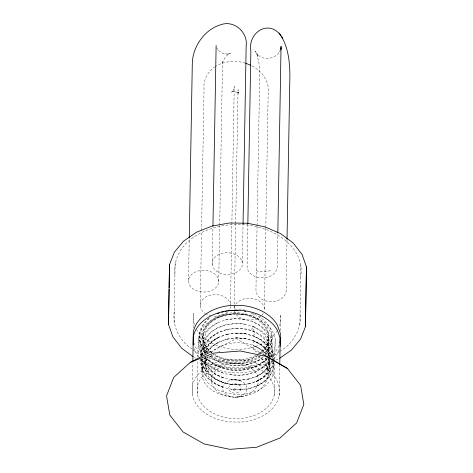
<?xml version="1.0" encoding="UTF-8"?>
<svg xmlns="http://www.w3.org/2000/svg" width="473" height="473" viewBox="0 0 473 473"><rect width="100%" height="100%" fill="white"/><g stroke="black" fill="none" stroke-linecap="round" stroke-linejoin="round"><path stroke-width="0.35" stroke-dasharray="2.37 1.77" d="M240.639 390.462C243.14 383.207 229.789 381.067 228.648 388.026C229.05 394.003 238.321 394.99 240.651 389.681M192.139 349.056C179.628 341.003 171.9 325.85 174.295 310.944M174.951 274.772C171.368 237.411 216.279 221.169 246.888 224.923C273.104 227.655 305.327 246.35 300.71 276.823M192.263 394.216L192.387 386.009A43.865 31.449 1 0 1 230.564 359.551L242.01 359.74A43.865 31.449 1 0 1 276.516 379.452L279.36 387.428L279.236 395.635A43.865 31.449 1 0 1 241.059 422.093L229.612 421.904A43.865 31.449 1 0 1 192.263 394.216L192.801 362.501M197.312 393.826L197.424 386.565A38.78 27.801 1 0 1 231.173 363.181L241.295 363.347A38.78 27.801 1 0 1 271.798 380.771L274.31 387.825L274.198 395.079A38.78 27.801 1 0 1 240.45 418.469L230.327 418.303A38.78 27.801 1 0 1 197.312 393.826L197.891 360.769M269.799 356.34A38.78 27.801 1 0 0 275.061 345.864L275.168 338.609L272.655 331.555A38.78 27.801 1 0 0 242.152 314.131L232.03 313.966A38.78 27.801 1 0 0 198.282 337.355L198.169 344.61A38.78 27.801 1 0 0 202.651 354.667M279.874 351.327C293.165 343.682 302.111 328.516 300.053 312.996M174.117 322.817L175.134 262.905M188.514 280.424L189.253 238.398M193.422 327.789L193.658 313.091L193.534 321.303L194.722 324.626M197.939 357.186L198.282 337.355M199.352 335.599C199.015 342.216 202.001 348.684 206.908 353.059M200.25 305.795L201.551 231.327M201.563 230.588L204.034 89.025C202.958 80.398 207.635 71.991 214.529 67.042M202.249 359.226L202.024 371.778L202.669 367.562L204.354 363.506L207.026 359.74M202.326 354.797L202.657 335.676M212.276 264.59L212.933 226.987M218.721 281.92A15.13 10.844 1 0 0 196.815 271.425A15.13 10.844 1 0 0 195.319 290.168A15.13 10.844 1 0 0 218.721 281.92L219.703 225.881M219.714 225.148L222.505 62.702L222.931 60.976L222.381 62.678L225.183 57.387L229.275 53.159L227.679 54.413L230.469 53.177L227.318 54.011L224.072 53.81L224.504 53.869L221.269 52.633L218.538 50.475L218.774 50.688L216.847 47.879M234.188 308.408L235.655 224.35M235.666 223.611L238.049 89.628L238.327 92.383L238.108 91.786L239.267 93.95L237.552 92.324L238.611 93.004L236.701 92.164L232.515 91.703L233.65 91.49L231.386 92.276L233.236 90.751L232.781 91.2L234.07 88.782L233.899 89.172L234.247 86.334L230.481 305.138A15.13 10.844 1 0 0 208.989 295.578A15.13 10.844 1 0 0 205.128 313.368M242.383 262.681L243.051 224.338M247.834 224.202L247.077 267.7C250.128 281.695 276.545 281.21 277.243 266.234L277.805 233.792M257.058 226.39L255.952 289.801C256.585 304.671 282.937 305.8 286.118 291.752L287.016 240.172M257.07 225.656L259.807 70.175L259.163 64.222L257.223 55.371L257.684 57.056L256.786 54.283L255.03 51.025L257.826 54.974L255.875 52.213M265.814 228.169L264.383 310.016A15.142 10.855 1 0 0 248.739 298.351A15.142 10.855 1 0 0 234.283 310.536M265.826 227.43L268.161 93.234C269.882 81.563 261.705 70.524 251.5 65.723M268.226 358.635L268.008 371.128L267.062 366.93L265.087 362.909M268.28 355.696L268.634 335.02M271.94 334.884C272.584 341.855 269.776 348.725 264.649 353.467M274.198 395.079L274.76 362.111M274.813 359.823L275.168 338.609M279.236 395.635L279.744 365.393M280.371 330.651L280.631 314.51L280.507 322.722L278.964 326.66M299.87 324.868L300.893 264.957M253.292 313.256L252.901 315.568L252.204 316.697M200.859 356.264L201.362 350.871L204.643 343.735L210.249 337.545L217.722 332.75L226.62 329.657M201.137 355.59L201.569 350.919L204.844 343.765L210.45 337.556L217.929 332.744M201.131 359.143L200.794 363.832L203 371.494L207.582 378.075L214.245 383.414C224.663 389.208 237.05 391.047 248.733 388.771L257.43 385.903L264.283 381.936L269.604 376.691L272.968 370.258L273.82 363.613L273.429 361.532M201.386 358.865L201.037 363.879L203.118 371.27L207.682 377.915L214.352 383.331L222.594 387.133M204.868 353.538L204.986 352.095L204.821 352.71L207.671 346.496L212.495 341.252L218.964 337.107M205.105 353.437L205.223 351.995L205.087 352.616L207.931 346.407L212.761 341.181L219.23 337.078M205.093 356.973L204.549 363.483L204.502 362.826L206.287 369.206L206.021 368.68L209.87 374.356L215.877 379.198L223.416 382.675L231.474 384.561L240.231 384.992M205.335 356.873L204.791 363.376L204.714 362.732L206.5 369.111L206.382 368.839L210.249 374.445L216.22 379.263L223.623 382.633M268.014 349.807L268.753 343.806M269.054 358.02L269.575 353.78L269.651 354.46L268.232 348.802L268.351 349.098L264.886 343.794L265.235 344.184L259.89 339.549L253.197 335.984M268.995 364.322L269.604 359.368M269.841 359.261L269.226 364.216L269.391 363.566L266.618 368.893L266.967 368.443L262.237 373.126L256.047 376.715L248.443 379.157L239.882 380.215L231.392 379.76M272.566 360.426L273.37 353.769L271.668 346.827L267.541 340.519L261.616 335.41C249.005 327.393 232.503 326.009 218.881 332.3L212.412 336.404L207.588 341.63L204.738 347.838L204.874 347.217L204.33 353.721L204.23 353.077M273.122 361.644L272.619 365.481L269.421 371.677L264.111 377.005L257.081 381.126L248.833 383.78M273.211 360.94L273.435 358.15L271.75 351.557L267.617 345.284L261.865 340.288L254.498 336.398L244.831 333.642M273.347 361.697L272.832 365.528L269.622 371.707L264.312 377.022L257.282 381.12L248.384 383.993M273.435 361L273.684 358.203L271.869 351.327L267.889 345.296L262.131 340.294L254.64 336.321L245.049 333.613L235.915 333.045M268.883 359.439L269.048 358.788L266.269 364.115L266.618 363.666L261.894 368.349L255.704 371.938C242.034 377.543 226.094 375.952 213.264 368.905L206.6 363.56L202.018 356.979M268.055 349.464L268.156 349.151L265.377 354.472M269.036 363.979L269.137 363.66L266.358 368.987L266.689 368.514L262.16 373.067L255.781 376.756M230.044 374.669L239.113 375.16L247.988 374.066L256.094 371.459L263.112 367.415L268.428 362.147L271.774 355.696L272.608 348.702L270.692 341.524M280.312 50.049L279.797 51.433L280.111 50.96C275.54 59.285 263.378 61.052 257.229 54.129M201.504 355.607L204.797 348.483L210.402 342.31L217.87 337.539L227.336 334.198M201.711 355.649L204.992 348.506L210.597 342.322L218.071 337.527L226.75 334.446M202.426 359.131L201.758 360.686L201.114 368.278L203.213 376.005L207.931 382.852L214.594 388.191C227.537 395.493 243.69 396.309 257.424 390.751L264.608 386.536M207.192 352.604L207.759 351.356L212.412 346.23L219.194 341.884M207.452 352.515L208.019 351.273L212.844 346.029L219.454 341.837M208.108 356.134L205.252 362.359L205.442 361.75L204.898 368.26L204.844 367.604L206.636 373.983L206.364 373.457L210.396 379.287L216.22 383.975L223.652 387.422M266.222 357.884L265.601 359.072L261.25 363.376L254.882 367.066L247.403 369.478L239.042 370.507L230.493 370.052L222.322 368.136L214.896 364.689L208.889 359.841L207.05 357.085M267.458 355.513L268.386 353.727L268.156 354.348L268.853 348.69L268.853 349.376L267.434 343.723L267.665 344.314L264.194 338.999L259.216 334.689L252.245 331.005C251.293 329.805 252.162 326.873 253.747 326.737L260.966 330.544L266.707 335.534L270.858 341.778M268.439 357.162L271.638 350.966L272.501 343.977L270.769 337.042L266.813 330.958L260.883 325.773L253.398 321.823L243.849 319.127L234.933 318.53L226.183 319.689L216.888 323.029L209.267 327.96L203.816 333.968L200.428 341.4L199.783 348.985L201.486 355.3M272.342 361.047L269.279 366.936L263.78 372.381L256.934 376.342L248.195 379.192M205.004 353.502L210.745 347.087L218.219 342.316L227.507 338.975M248.969 388.575L257.076 385.974L264.094 381.93L269.409 376.662L272.755 370.211L273.53 362.88M264.437 386.707L269.758 381.439L273.104 374.988L273.938 367.994L272.3 361.366M261.9 315.314L263.284 313.292M277.42 330.603C259.222 356.045 214.541 355.53 196.809 329.835M211.118 352.87L212.927 350.877L219.543 346.662L227.531 343.806L236.388 342.618L245.31 343.221L253.558 345.544L260.233 349.027L265.383 353.432L266.151 354.608M262.001 352.752L265.637 349.151L265.288 349.606L268.067 344.279L267.901 344.923L268.593 339.265L268.67 339.951L267.251 334.287L267.369 334.582L263.904 329.279L264.253 329.675L258.908 325.034L252.215 321.474M263.089 356.595L261.179 358.552C249.608 366.64 234.318 367.273 221.175 363.039L212.939 359.261L208.611 355.773M266.062 354.679L268.297 352.42L271.502 346.242L272.353 338.916L270.538 332.034L266.559 326.009L260.635 320.901C248.023 312.878 231.528 311.494 217.899 317.785L211.431 321.894L206.606 327.115L203.757 333.329L203.893 332.702L203.349 339.206L203.248 338.567L204.91 344.687L208.764 350.31L211.484 352.503M267.245 358.416L262.953 362.643L255.946 366.67C242.235 372.221 226.106 371.4 213.187 364.115L206.524 358.794L205.548 357.464M210.597 356.382C199.511 363.542 198.979 380.647 209.693 388.404L213.902 391.437L218.828 393.908L224.226 395.7L232.917 397.06M237.251 397.018L241.768 396.658L247.438 395.469L252.748 393.56C266.932 388.901 274.145 369.987 262.148 359.196M210.491 356.447L213.867 354.253M209.291 318.134L203.514 324.472L200.174 331.94L199.606 339.862L201.699 347.241L205.867 353.284M262.982 357.73L255.952 361.827L247.716 364.464L238.871 365.558L229.831 365.073M279.283 351.741L275.144 354.608L268.274 357.322M257.738 355.666L254.722 357.422C241.857 362.631 226.721 361.88 214.594 355.04L213.66 354.259M255.863 381.575L262.231 377.892L266.76 373.363L269.368 368.242L269.137 368.863L269.835 363.199L269.835 363.891L268.593 358.942M256.13 381.534L262.509 377.838L267.038 373.292L266.707 373.765L269.48 368.437L269.338 369.094L270.077 363.093L270.136 364.115L268.895 359.161M256.212 386.352L262.58 382.669L267.109 378.14L269.716 373.02L269.486 373.64L270.184 367.976L270.184 368.668L268.765 363.016L268.995 363.607L265.696 358.493L264.1 357.103M260.268 356.884C245.452 365.942 225.189 365.83 210.733 356.11M210.006 352.202L236.264 338.656L258.991 351.894M214.99 66.658C223.9 61.135 235.093 60.118 245.067 63.063M218.674 351.888L219.963 351.321M267.582 357.594C248.284 365.393 225.497 365.109 206.346 356.991M273.045 361.206C250.075 371.305 222.446 370.844 199.813 360.012M275.777 360.13L278.508 359.048M217.982 322.598L211.354 326.884L206.689 331.981L203.845 338.195L204.005 337.58L203.461 344.09L203.384 343.439L205.176 349.819L205.051 349.547L207.062 352.45M227.164 334.198L236.151 333.016M219.312 341.884L227.182 339.029L236.264 337.823L245.18 338.42L253.422 340.72L260.239 344.326L265.578 348.962L265.235 348.566L268.694 353.875L268.575 353.579L269.285 356.411M253.185 331.212L254.161 328.924L254.054 326.713L243.979 323.934L235.046 323.331L226.2 324.519L218.213 327.369L211.431 331.721L206.618 337.066L203.928 343.067L204.111 342.458L203.567 348.968L203.52 348.317L204.91 353.278M253.534 335.99L254.504 333.702L254.403 331.49L245.611 329.031L235.838 328.404M248.792 378.956L239.846 380.067L230.812 379.583M249.141 383.733L239.971 384.874L230.919 384.389M225.55 319.949L234.975 318.69L244.488 319.328M226.401 329.669L236.068 328.392M226.532 334.464L236.187 333.181L245.712 333.826M226.88 339.242L236.305 337.976L245.818 338.621M240.024 385.022L248.544 383.97M240.095 389.669L249.176 388.558M235.087 397.178L241.768 396.658M240.124 380.18L231.616 379.724L222.156 377.555L213.92 373.776L207.251 368.378L202.681 361.75L201.782 358.629M240.195 384.845L231.161 384.36L222.505 382.332L214.269 378.554L207.6 373.156L203.189 366.776L200.936 359.149M231.025 389.184L240.319 389.651M234.744 309.1L244.281 309.744M244.387 314.533C232.208 312.742 219.253 315.219 209.444 322.911L203.662 329.22L200.298 336.67L199.707 344.586L201.794 351.977L203.544 354.555M245.262 324.253C233.071 322.462 220.093 324.945 210.272 332.649L204.496 338.987L201.226 346.141L200.54 354.052L200.99 355.791M235.956 333.199L245.469 333.843M236.027 337.846L244.961 338.443L254.728 341.116L262.213 345.065L268.144 350.245L272.099 356.335L272.732 358.735M231.74 384.537L222.245 382.355L214.168 378.625L207.505 373.309L202.775 366.492L200.688 359.102M202.456 355.312L197.927 353.349L192.712 349.488M194.415 357.677L195.769 358.262M222.298 363.347L214.89 359.971L210.006 356.027M223.138 373.043L215.729 369.65L209.906 365.014L206.021 359.462L205.625 358.043M223.487 377.821L216.078 374.427L210.254 369.785L206.24 363.974L204.578 357.854L204.679 358.499M223.28 377.856L215.871 374.486L210.047 369.868L206.033 364.062L206.157 364.334L204.366 357.955L204.442 358.605M256.053 270.562L256.467 270.751A15.13 10.844 1 0 0 271.537 269.929M252.233 326.252L258.902 329.74L264.052 334.139L267.517 339.448L267.387 339.165L268.806 344.829L268.711 344.149M253.215 340.767L259.884 344.255L265.034 348.654L268.498 353.964L268.368 353.674L269.078 356.506M260.546 353.975L253.575 350.298C252.623 349.098 253.493 346.165 255.077 346.029L262.29 349.837L268.226 354.998L269.362 356.743M258.341 355.909L262.261 359.267M272.306 357.99L271.839 356.293L267.878 350.221L261.947 345.059L254.728 341.252C253.144 341.388 252.275 344.32 253.226 345.521L260.197 349.198L265.176 353.514L265.95 354.691M250.607 312.777A36.344 26.056 1 0 1 263.13 353.721M260.292 355.797A36.344 26.056 1 0 1 211.254 355.495M207.345 352.486A36.344 26.056 1 0 1 210.485 317.418M211.88 352.627A33.039 23.685 1 0 1 212.353 319.446A33.039 23.685 1 0 1 258.642 319.571A33.039 23.685 1 0 1 259.848 352.763M259.263 353.201A33.039 23.685 1 0 1 258.051 354.029M255.781 355.377A33.039 23.685 1 0 1 214.594 354.46M210.373 352.521A33.039 23.685 1 0 1 214.038 319.411A33.039 23.685 1 0 1 260.31 321.936A33.039 23.685 1 0 1 258.033 355.122M257.483 355.471A33.039 23.685 1 0 1 212.915 354.478M279.165 349.778A43.865 31.449 1 0 1 273.234 359.291M272.738 359.811A43.865 31.449 1 0 1 241.922 372.878L230.469 372.694A43.865 31.449 1 0 1 201.581 360.184M198.666 356.991A43.865 31.449 1 0 1 193.954 348.382M267.174 359.037A38.78 27.801 1 0 1 241.313 369.253L231.191 369.088A38.78 27.801 1 0 1 205.649 358.031M230.434 306.557A15.13 10.844 1 0 1 229.435 309.579M227.968 311.571A15.13 10.844 1 0 1 213.37 316.2M211.437 315.911A15.13 10.844 1 0 1 205.725 313.741M260.954 316.218A15.142 10.855 1 0 1 245.611 319.701A15.142 10.855 1 0 1 234.448 311.234M278.999 345.485A43.865 31.449 1 0 1 270.231 357.263M269.699 357.7A43.865 31.449 1 0 1 242.005 367.923L230.558 367.734A43.865 31.449 1 0 1 204.271 357.511M201.669 355.229A43.865 31.449 1 0 1 193.829 342.754M234.111 389.906L233.763 390.603L234.602 390.065A1.017 0.733 1 0 0 235.761 389.22A1.017 0.733 1 0 0 234.241 388.711A1.017 0.733 1 0 0 234.111 389.906M241.478 259.914L239.61 257.407A15.142 10.855 1 0 0 214.115 258.217A15.142 10.855 1 0 0 226.195 274.446A15.142 10.855 1 0 0 241.478 259.914M221.039 393.761A23.479 16.833 1 0 0 258.258 382.332A23.479 16.833 1 0 0 225.461 364.813A23.479 16.833 1 0 0 221.039 393.761M227.602 395.434A12.138 8.703 1 0 0 246.841 389.521A12.138 8.703 1 0 0 229.884 380.469A12.138 8.703 1 0 0 227.602 395.434"/><path stroke-width="0.71" d="M193.274 356.825L181.809 348.329L172.964 336.983L168.489 324.425L169.5 264.626L174.36 252.215L183.548 241.171L196.437 232.237L212.146 226.029L229.618 222.966L247.645 223.262L265.01 226.892L280.53 233.609L293.136 242.956L301.981 254.303L306.457 266.861L305.446 326.66L300.586 339.07L291.398 350.115L279.685 358.238M169.5 264.626L169.127 287.809M193.12 345.006L193.333 331.839A43.865 31.449 1 0 1 231.51 305.387L242.956 305.57A43.865 31.449 1 0 1 277.462 325.282L280.306 333.258L280.182 341.471A43.865 31.449 1 0 1 279.868 342.813M280.093 346.425L280.217 338.213L277.379 330.237A43.865 31.449 1 0 0 242.874 310.525L231.421 310.341A43.865 31.449 1 0 0 193.244 336.794L192.842 361.165M305.446 326.66L306.457 266.861M168.489 324.425L169.098 289.269M189.265 237.659L192.298 63.648C192.588 46.543 204.815 29.03 221.553 24.484C234.472 20.179 248.148 32.738 246.155 45.911L243.063 223.605M212.945 226.254L216.131 45.467M247.852 223.463L250.856 50.936C247.598 32.69 268.759 18.879 280.832 35.546M277.834 232.32L281.051 46.319L280.844 49.482L281.092 47.98M279.774 364.789L280.217 338.213M287.028 239.433L289.902 74.976C289.724 60.556 287.927 44.846 279.035 33.015M209.35 352.539L190.312 362.359L173.751 377.383L166.543 395.871L169.783 415.022L182.986 431.908L204.129 443.964L230.008 449.35L256.673 447.251L280.069 437.986L296.63 422.963L303.837 404.468L300.597 385.324L287.395 368.437L262.775 354.1M190.312 362.359L213.707 353.095L240.373 350.996L266.246 356.382L287.395 368.437M245.765 63.211L250.861 65.445M259.618 352.261L261.516 353.361M281.228 36.119L282.783 38.307M217.178 313.824A36.344 26.056 1 0 1 219.082 313.091M221.713 312.239A36.344 26.056 1 0 1 223.747 311.695M225.124 311.388A36.344 26.056 1 0 1 226.514 311.116M227.927 310.885A36.344 26.056 1 0 1 230.067 310.619M231.498 310.489A36.344 26.056 1 0 1 238.014 310.424M244.452 311.199A36.344 26.056 1 0 1 245.848 311.476"/></g></svg>
